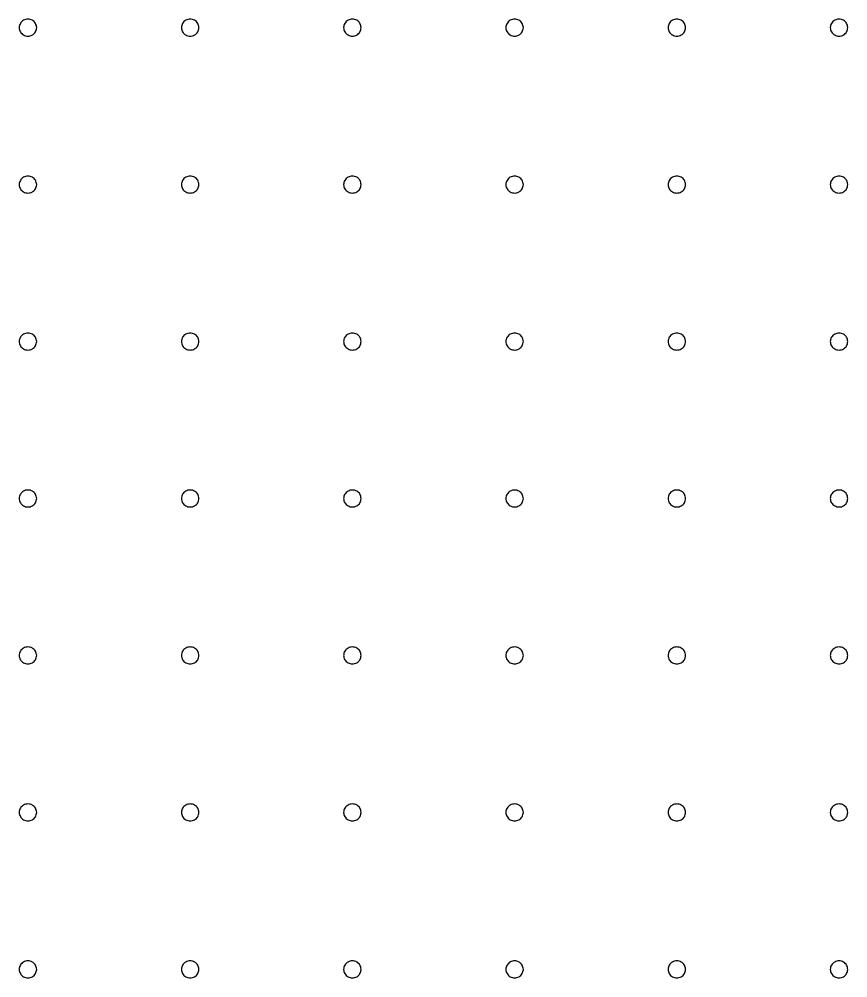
# Model space of a CAD drawing. Extents: x 0 to 210, y 0 to 204.
# Drawn here: x 0.27 to 27.65, y 171.75 to 203.43 of the extents above; entities that cross this region are included whole.
import ezdxf

# ---------------------------------------------------------------- set-up
doc = ezdxf.new("R2010")
doc.units = 0
doc.layers.add('Capa_1', color=7, linetype='CONTINUOUS')

msp = doc.modelspace()

# ---------------------------------------------------------------- linework, layer by layer
at = {"layer": 'Capa_1', "color": 7}
for p, q in [((0.850061, 203.145772), (0.850061, 203.145772)), ((0.850061, 203.145772), (0.850061, 203.145772)), ((6.210611, 203.145772), (6.210611, 203.145772)), ((11.571162, 203.145772), (11.571162, 203.145772)), ((16.931712, 203.145772), (16.931712, 203.145772)), ((22.292263, 203.145772), (22.292263, 203.145772)), ((27.652812, 203.145772), (27.652812, 203.145772)), ((0.850061, 197.958985), (0.850061, 197.958985)), ((6.210611, 197.958985), (6.210611, 197.958985)), ((11.571162, 197.958985), (11.571162, 197.958985)), ((16.931712, 197.958985), (16.931712, 197.958985)), ((22.292263, 197.958985), (22.292263, 197.958985)), ((27.652812, 197.958985), (27.652812, 197.958985)), ((0.850061, 192.772198), (0.850061, 192.772198)), ((6.210611, 192.772198), (6.210611, 192.772198)), ((11.571162, 192.772198), (11.571162, 192.772198)), ((16.931712, 192.772198), (16.931712, 192.772198)), ((22.292263, 192.772198), (22.292263, 192.772198)), ((27.652812, 192.772198), (27.652812, 192.772198)), ((0.850061, 187.585411), (0.850061, 187.585411)), ((6.210611, 187.585411), (6.210611, 187.585411)), ((11.571162, 187.585411), (11.571162, 187.585411)), ((16.931712, 187.585411), (16.931712, 187.585411)), ((22.292263, 187.585411), (22.292263, 187.585411)), ((27.652812, 187.585411), (27.652812, 187.585411)), ((0.850061, 182.398624), (0.850061, 182.398624)), ((6.210611, 182.398624), (6.210611, 182.398624)), ((11.571162, 182.398624), (11.571162, 182.398624)), ((16.931712, 182.398624), (16.931712, 182.398624)), ((22.292263, 182.398624), (22.292263, 182.398624)), ((27.652812, 182.398624), (27.652812, 182.398624)), ((0.850061, 177.211838), (0.850061, 177.211838)), ((6.210611, 177.211838), (6.210611, 177.211838)), ((11.571162, 177.211838), (11.571162, 177.211838)), ((16.931712, 177.211838), (16.931712, 177.211838)), ((22.292263, 177.211838), (22.292263, 177.211838)), ((27.652812, 177.211838), (27.652812, 177.211838)), ((0.850061, 172.025051), (0.850061, 172.025051)), ((6.210611, 172.025051), (6.210611, 172.025051)), ((11.571162, 172.025051), (11.571162, 172.025051)), ((16.931712, 172.025051), (16.931712, 172.025051)), ((22.292263, 172.025051), (22.292263, 172.025051)), ((27.652812, 172.025051), (27.652812, 172.025051))]:
    msp.add_line(p, q, dxfattribs=at)
for points, knots in [([(0.850061, 203.145772), (0.841995, 203.096338), (0.825989, 202.99824), (0.710354, 202.891787), (0.586041, 202.859508), (0.485422, 202.872438), (0.414977, 202.900581), (0.354378, 202.945441), (0.307824, 203.004047), (0.278507, 203.072369), (0.268467, 203.145772), (0.278507, 203.219174), (0.307824, 203.287496), (0.354381, 203.346101), (0.414972, 203.39096), (0.485448, 203.419103), (0.585908, 203.432033), (0.711405, 203.399754), (0.822304, 203.293302), (0.864048, 203.145771), (0.822305, 202.99824), (0.711406, 202.891787), (0.585908, 202.859508), (0.485447, 202.872438), (0.414971, 202.900581), (0.35438, 202.945441), (0.307824, 203.004047), (0.278507, 203.072369), (0.268467, 203.145772), (0.278507, 203.219174), (0.307825, 203.287496), (0.354379, 203.346101), (0.414978, 203.39096), (0.485423, 203.419103), (0.586041, 203.432033), (0.710353, 203.399754), (0.825988, 203.293302), (0.841995, 203.195205), (0.850061, 203.145772)], [0, 0, 0, 0, 0.146605, 0.290931, 0.441768, 0.517413, 0.592123, 0.666911, 0.741063, 0.814052, 0.887328, 0.960604, 1.033593, 1.107744, 1.182532, 1.257241, 1.332887, 1.483723, 1.628047, 1.774652, 1.921258, 2.065583, 2.21642, 2.292066, 2.366775, 2.441563, 2.515715, 2.588704, 2.66198, 2.735256, 2.808245, 2.882396, 2.957184, 3.031893, 3.107539, 3.258375, 3.402699, 3.549304, 3.549304, 3.549304, 3.549304]), ([(6.210611, 203.145772), (6.202545, 203.096338), (6.186539, 202.99824), (6.070905, 202.891787), (5.946592, 202.859508), (5.845973, 202.872438), (5.775528, 202.900581), (5.714929, 202.945441), (5.668374, 203.004047), (5.639057, 203.072369), (5.629018, 203.145772), (5.639057, 203.219174), (5.668375, 203.287496), (5.71493, 203.346101), (5.775528, 203.39096), (5.845973, 203.419103), (5.946592, 203.432033), (6.070904, 203.399754), (6.186538, 203.293302), (6.202545, 203.195205), (6.210611, 203.145772)], [0, 0, 0, 0, 0.146605, 0.290931, 0.441768, 0.517413, 0.592123, 0.666911, 0.741063, 0.814052, 0.887328, 0.960604, 1.033593, 1.107744, 1.182532, 1.257241, 1.332887, 1.483723, 1.628047, 1.774652, 1.774652, 1.774652, 1.774652]), ([(11.571162, 203.145772), (11.563096, 203.096338), (11.54709, 202.99824), (11.431455, 202.891787), (11.307142, 202.859508), (11.206523, 202.872438), (11.136078, 202.900581), (11.075479, 202.945441), (11.028925, 203.004047), (10.999607, 203.072369), (10.989568, 203.145772), (10.999608, 203.219174), (11.028926, 203.287496), (11.07548, 203.346101), (11.136079, 203.39096), (11.206524, 203.419103), (11.307142, 203.432033), (11.431454, 203.399754), (11.547088, 203.293302), (11.563095, 203.195205), (11.571162, 203.145772)], [0, 0, 0, 0, 0.146605, 0.290931, 0.441768, 0.517413, 0.592123, 0.666911, 0.741063, 0.814052, 0.887328, 0.960604, 1.033593, 1.107744, 1.182532, 1.257241, 1.332887, 1.483723, 1.628047, 1.774652, 1.774652, 1.774652, 1.774652]), ([(16.931712, 203.145772), (16.923646, 203.096338), (16.90764, 202.99824), (16.792005, 202.891787), (16.667693, 202.859508), (16.567073, 202.872438), (16.496629, 202.900581), (16.43603, 202.945441), (16.389475, 203.004047), (16.360158, 203.072369), (16.350118, 203.145772), (16.360158, 203.219174), (16.389476, 203.287496), (16.436031, 203.346101), (16.496629, 203.39096), (16.567074, 203.419103), (16.667692, 203.432033), (16.792005, 203.399754), (16.907639, 203.293302), (16.923646, 203.195205), (16.931712, 203.145772)], [0, 0, 0, 0, 0.146605, 0.290931, 0.441768, 0.517413, 0.592123, 0.666911, 0.741063, 0.814052, 0.887328, 0.960604, 1.033593, 1.107744, 1.182532, 1.257241, 1.332887, 1.483723, 1.628047, 1.774652, 1.774652, 1.774652, 1.774652]), ([(22.292263, 203.145772), (22.284197, 203.096338), (22.26819, 202.99824), (22.152556, 202.891787), (22.028243, 202.859508), (21.927624, 202.872438), (21.857179, 202.900581), (21.79658, 202.945441), (21.750026, 203.004047), (21.720708, 203.072369), (21.710669, 203.145772), (21.720709, 203.219174), (21.750027, 203.287496), (21.796581, 203.346101), (21.85718, 203.39096), (21.927624, 203.419103), (22.028243, 203.432033), (22.152555, 203.399754), (22.268189, 203.293302), (22.284196, 203.195205), (22.292263, 203.145772)], [0, 0, 0, 0, 0.146605, 0.290931, 0.441768, 0.517413, 0.592123, 0.666911, 0.741063, 0.814052, 0.887328, 0.960604, 1.033593, 1.107744, 1.182532, 1.257241, 1.332887, 1.483723, 1.628047, 1.774652, 1.774652, 1.774652, 1.774652]), ([(27.652812, 203.145772), (27.644746, 203.096338), (27.62874, 202.99824), (27.513106, 202.891787), (27.388793, 202.859508), (27.288174, 202.872438), (27.217729, 202.900581), (27.15713, 202.945441), (27.110576, 203.004047), (27.081258, 203.072369), (27.071219, 203.145772), (27.081259, 203.219174), (27.110576, 203.287496), (27.157131, 203.346101), (27.21773, 203.39096), (27.288174, 203.419103), (27.388793, 203.432033), (27.513105, 203.399754), (27.628739, 203.293302), (27.644746, 203.195205), (27.652812, 203.145772)], [0, 0, 0, 0, 0.146605, 0.290931, 0.441768, 0.517413, 0.592123, 0.666911, 0.741063, 0.814052, 0.887328, 0.960604, 1.033593, 1.107744, 1.182532, 1.257241, 1.332887, 1.483723, 1.628047, 1.774652, 1.774652, 1.774652, 1.774652]), ([(0.850061, 197.958985), (0.841995, 197.909551), (0.825989, 197.811453), (0.710354, 197.705), (0.586041, 197.672721), (0.485422, 197.685651), (0.414977, 197.713795), (0.354378, 197.758654), (0.307824, 197.81726), (0.278507, 197.885582), (0.268467, 197.958985), (0.278507, 198.032387), (0.307825, 198.100709), (0.354379, 198.159314), (0.414978, 198.204173), (0.485423, 198.232316), (0.586041, 198.245246), (0.710353, 198.212967), (0.825988, 198.106515), (0.841995, 198.008418), (0.850061, 197.958985)], [0, 0, 0, 0, 0.146605, 0.290931, 0.441768, 0.517413, 0.592123, 0.666911, 0.741063, 0.814052, 0.887328, 0.960604, 1.033593, 1.107744, 1.182532, 1.257241, 1.332887, 1.483723, 1.628047, 1.774652, 1.774652, 1.774652, 1.774652]), ([(6.210611, 197.958985), (6.202545, 197.909551), (6.186539, 197.811453), (6.070905, 197.705), (5.946592, 197.672721), (5.845973, 197.685651), (5.775528, 197.713795), (5.714929, 197.758654), (5.668374, 197.81726), (5.639057, 197.885582), (5.629018, 197.958985), (5.639057, 198.032387), (5.668375, 198.100709), (5.71493, 198.159314), (5.775528, 198.204173), (5.845973, 198.232316), (5.946592, 198.245246), (6.070904, 198.212967), (6.186538, 198.106515), (6.202545, 198.008418), (6.210611, 197.958985)], [0, 0, 0, 0, 0.146605, 0.290931, 0.441768, 0.517413, 0.592123, 0.666911, 0.741063, 0.814052, 0.887328, 0.960604, 1.033593, 1.107744, 1.182532, 1.257241, 1.332887, 1.483723, 1.628047, 1.774652, 1.774652, 1.774652, 1.774652]), ([(11.571162, 197.958985), (11.563096, 197.909551), (11.54709, 197.811453), (11.431455, 197.705), (11.307142, 197.672721), (11.206523, 197.685651), (11.136078, 197.713795), (11.075479, 197.758654), (11.028925, 197.81726), (10.999607, 197.885582), (10.989568, 197.958985), (10.999608, 198.032387), (11.028926, 198.100709), (11.07548, 198.159314), (11.136079, 198.204173), (11.206524, 198.232316), (11.307142, 198.245246), (11.431454, 198.212967), (11.547088, 198.106515), (11.563095, 198.008418), (11.571162, 197.958985)], [0, 0, 0, 0, 0.146605, 0.290931, 0.441768, 0.517413, 0.592123, 0.666911, 0.741063, 0.814052, 0.887328, 0.960604, 1.033593, 1.107744, 1.182532, 1.257241, 1.332887, 1.483723, 1.628047, 1.774652, 1.774652, 1.774652, 1.774652]), ([(16.931712, 197.958985), (16.923646, 197.909551), (16.90764, 197.811453), (16.792005, 197.705), (16.667693, 197.672721), (16.567073, 197.685651), (16.496629, 197.713795), (16.43603, 197.758654), (16.389475, 197.81726), (16.360158, 197.885582), (16.350118, 197.958985), (16.360158, 198.032387), (16.389476, 198.100709), (16.436031, 198.159314), (16.496629, 198.204173), (16.567074, 198.232316), (16.667692, 198.245246), (16.792005, 198.212967), (16.907639, 198.106515), (16.923646, 198.008418), (16.931712, 197.958985)], [0, 0, 0, 0, 0.146605, 0.290931, 0.441768, 0.517413, 0.592123, 0.666911, 0.741063, 0.814052, 0.887328, 0.960604, 1.033593, 1.107744, 1.182532, 1.257241, 1.332887, 1.483723, 1.628047, 1.774652, 1.774652, 1.774652, 1.774652]), ([(22.292263, 197.958985), (22.284197, 197.909551), (22.26819, 197.811453), (22.152556, 197.705), (22.028243, 197.672721), (21.927624, 197.685651), (21.857179, 197.713795), (21.79658, 197.758654), (21.750026, 197.81726), (21.720708, 197.885582), (21.710669, 197.958985), (21.720709, 198.032387), (21.750027, 198.100709), (21.796581, 198.159314), (21.85718, 198.204173), (21.927624, 198.232316), (22.028243, 198.245246), (22.152555, 198.212967), (22.268189, 198.106515), (22.284196, 198.008418), (22.292263, 197.958985)], [0, 0, 0, 0, 0.146605, 0.290931, 0.441768, 0.517413, 0.592123, 0.666911, 0.741063, 0.814052, 0.887328, 0.960604, 1.033593, 1.107744, 1.182532, 1.257241, 1.332887, 1.483723, 1.628047, 1.774652, 1.774652, 1.774652, 1.774652]), ([(27.652812, 197.958985), (27.644746, 197.909551), (27.62874, 197.811453), (27.513106, 197.705), (27.388793, 197.672721), (27.288174, 197.685651), (27.217729, 197.713795), (27.15713, 197.758654), (27.110576, 197.81726), (27.081258, 197.885582), (27.071219, 197.958985), (27.081259, 198.032387), (27.110576, 198.100709), (27.157131, 198.159314), (27.21773, 198.204173), (27.288174, 198.232316), (27.388793, 198.245246), (27.513105, 198.212967), (27.628739, 198.106515), (27.644746, 198.008418), (27.652812, 197.958985)], [0, 0, 0, 0, 0.146605, 0.290931, 0.441768, 0.517413, 0.592123, 0.666911, 0.741063, 0.814052, 0.887328, 0.960604, 1.033593, 1.107744, 1.182532, 1.257241, 1.332887, 1.483723, 1.628047, 1.774652, 1.774652, 1.774652, 1.774652]), ([(0.850061, 192.772198), (0.841995, 192.722764), (0.825989, 192.624666), (0.710354, 192.518213), (0.586041, 192.485934), (0.485422, 192.498864), (0.414977, 192.527007), (0.354378, 192.571867), (0.307824, 192.630473), (0.278507, 192.698795), (0.268467, 192.772198), (0.278507, 192.8456), (0.307825, 192.913922), (0.354379, 192.972527), (0.414978, 193.017386), (0.485423, 193.045529), (0.586041, 193.058459), (0.710353, 193.02618), (0.825988, 192.919728), (0.841995, 192.821631), (0.850061, 192.772198)], [0, 0, 0, 0, 0.146605, 0.290931, 0.441768, 0.517413, 0.592123, 0.666911, 0.741063, 0.814052, 0.887328, 0.960604, 1.033593, 1.107744, 1.182532, 1.257241, 1.332887, 1.483723, 1.628047, 1.774652, 1.774652, 1.774652, 1.774652]), ([(6.210611, 192.772198), (6.202545, 192.722764), (6.186539, 192.624666), (6.070905, 192.518213), (5.946592, 192.485934), (5.845973, 192.498864), (5.775528, 192.527007), (5.714929, 192.571867), (5.668374, 192.630473), (5.639057, 192.698795), (5.629018, 192.772198), (5.639057, 192.8456), (5.668375, 192.913922), (5.71493, 192.972527), (5.775528, 193.017386), (5.845973, 193.045529), (5.946592, 193.058459), (6.070904, 193.02618), (6.186538, 192.919728), (6.202545, 192.821631), (6.210611, 192.772198)], [0, 0, 0, 0, 0.146605, 0.290931, 0.441768, 0.517413, 0.592123, 0.666911, 0.741063, 0.814052, 0.887328, 0.960604, 1.033593, 1.107744, 1.182532, 1.257241, 1.332887, 1.483723, 1.628047, 1.774652, 1.774652, 1.774652, 1.774652]), ([(11.571162, 192.772198), (11.563096, 192.722764), (11.54709, 192.624666), (11.431455, 192.518213), (11.307142, 192.485934), (11.206523, 192.498864), (11.136078, 192.527007), (11.075479, 192.571867), (11.028925, 192.630473), (10.999607, 192.698795), (10.989568, 192.772198), (10.999608, 192.8456), (11.028926, 192.913922), (11.07548, 192.972527), (11.136079, 193.017386), (11.206524, 193.045529), (11.307142, 193.058459), (11.431454, 193.02618), (11.547088, 192.919728), (11.563095, 192.821631), (11.571162, 192.772198)], [0, 0, 0, 0, 0.146605, 0.290931, 0.441768, 0.517413, 0.592123, 0.666911, 0.741063, 0.814052, 0.887328, 0.960604, 1.033593, 1.107744, 1.182532, 1.257241, 1.332887, 1.483723, 1.628047, 1.774652, 1.774652, 1.774652, 1.774652]), ([(16.931712, 192.772198), (16.923646, 192.722764), (16.90764, 192.624666), (16.792005, 192.518213), (16.667693, 192.485934), (16.567073, 192.498864), (16.496629, 192.527007), (16.43603, 192.571867), (16.389475, 192.630473), (16.360158, 192.698795), (16.350118, 192.772198), (16.360158, 192.8456), (16.389476, 192.913922), (16.436031, 192.972527), (16.496629, 193.017386), (16.567074, 193.045529), (16.667692, 193.058459), (16.792005, 193.02618), (16.907639, 192.919728), (16.923646, 192.821631), (16.931712, 192.772198)], [0, 0, 0, 0, 0.146605, 0.290931, 0.441768, 0.517413, 0.592123, 0.666911, 0.741063, 0.814052, 0.887328, 0.960604, 1.033593, 1.107744, 1.182532, 1.257241, 1.332887, 1.483723, 1.628047, 1.774652, 1.774652, 1.774652, 1.774652]), ([(22.292263, 192.772198), (22.284197, 192.722764), (22.26819, 192.624666), (22.152556, 192.518213), (22.028243, 192.485934), (21.927624, 192.498864), (21.857179, 192.527007), (21.79658, 192.571867), (21.750026, 192.630473), (21.720708, 192.698795), (21.710669, 192.772198), (21.720709, 192.8456), (21.750027, 192.913922), (21.796581, 192.972527), (21.85718, 193.017386), (21.927624, 193.045529), (22.028243, 193.058459), (22.152555, 193.02618), (22.268189, 192.919728), (22.284196, 192.821631), (22.292263, 192.772198)], [0, 0, 0, 0, 0.146605, 0.290931, 0.441768, 0.517413, 0.592123, 0.666911, 0.741063, 0.814052, 0.887328, 0.960604, 1.033593, 1.107744, 1.182532, 1.257241, 1.332887, 1.483723, 1.628047, 1.774652, 1.774652, 1.774652, 1.774652]), ([(27.652812, 192.772198), (27.644746, 192.722764), (27.62874, 192.624666), (27.513106, 192.518213), (27.388793, 192.485934), (27.288174, 192.498864), (27.217729, 192.527007), (27.15713, 192.571867), (27.110576, 192.630473), (27.081258, 192.698795), (27.071219, 192.772198), (27.081259, 192.8456), (27.110576, 192.913922), (27.157131, 192.972527), (27.21773, 193.017386), (27.288174, 193.045529), (27.388793, 193.058459), (27.513105, 193.02618), (27.628739, 192.919728), (27.644746, 192.821631), (27.652812, 192.772198)], [0, 0, 0, 0, 0.146605, 0.290931, 0.441768, 0.517413, 0.592123, 0.666911, 0.741063, 0.814052, 0.887328, 0.960604, 1.033593, 1.107744, 1.182532, 1.257241, 1.332887, 1.483723, 1.628047, 1.774652, 1.774652, 1.774652, 1.774652]), ([(0.850061, 187.585411), (0.841995, 187.535978), (0.825989, 187.43788), (0.710354, 187.331427), (0.586041, 187.299147), (0.485422, 187.312077), (0.414977, 187.340221), (0.354378, 187.385081), (0.307824, 187.443686), (0.278507, 187.512008), (0.268467, 187.585411), (0.278507, 187.658813), (0.307825, 187.727135), (0.354379, 187.78574), (0.414978, 187.830599), (0.485423, 187.858742), (0.586041, 187.871673), (0.710353, 187.839393), (0.825988, 187.732941), (0.841995, 187.634844), (0.850061, 187.585411)], [0, 0, 0, 0, 0.146605, 0.290931, 0.441768, 0.517413, 0.592123, 0.666911, 0.741063, 0.814052, 0.887328, 0.960604, 1.033593, 1.107744, 1.182532, 1.257241, 1.332887, 1.483723, 1.628047, 1.774652, 1.774652, 1.774652, 1.774652]), ([(6.210611, 187.585411), (6.202545, 187.535978), (6.186539, 187.43788), (6.070905, 187.331427), (5.946592, 187.299147), (5.845973, 187.312077), (5.775528, 187.340221), (5.714929, 187.385081), (5.668374, 187.443686), (5.639057, 187.512008), (5.629018, 187.585411), (5.639057, 187.658813), (5.668375, 187.727135), (5.71493, 187.78574), (5.775528, 187.830599), (5.845973, 187.858742), (5.946592, 187.871673), (6.070904, 187.839393), (6.186538, 187.732941), (6.202545, 187.634844), (6.210611, 187.585411)], [0, 0, 0, 0, 0.146605, 0.290931, 0.441768, 0.517413, 0.592123, 0.666911, 0.741063, 0.814052, 0.887328, 0.960604, 1.033593, 1.107744, 1.182532, 1.257241, 1.332887, 1.483723, 1.628047, 1.774652, 1.774652, 1.774652, 1.774652]), ([(11.571162, 187.585411), (11.563096, 187.535978), (11.54709, 187.43788), (11.431455, 187.331427), (11.307142, 187.299147), (11.206523, 187.312077), (11.136078, 187.340221), (11.075479, 187.385081), (11.028925, 187.443686), (10.999607, 187.512008), (10.989568, 187.585411), (10.999608, 187.658813), (11.028926, 187.727135), (11.07548, 187.78574), (11.136079, 187.830599), (11.206524, 187.858742), (11.307142, 187.871673), (11.431454, 187.839393), (11.547088, 187.732941), (11.563095, 187.634844), (11.571162, 187.585411)], [0, 0, 0, 0, 0.146605, 0.290931, 0.441768, 0.517413, 0.592123, 0.666911, 0.741063, 0.814052, 0.887328, 0.960604, 1.033593, 1.107744, 1.182532, 1.257241, 1.332887, 1.483723, 1.628047, 1.774652, 1.774652, 1.774652, 1.774652]), ([(16.931712, 187.585411), (16.923646, 187.535978), (16.90764, 187.43788), (16.792005, 187.331427), (16.667693, 187.299147), (16.567073, 187.312077), (16.496629, 187.340221), (16.43603, 187.385081), (16.389475, 187.443686), (16.360158, 187.512008), (16.350118, 187.585411), (16.360158, 187.658813), (16.389476, 187.727135), (16.436031, 187.78574), (16.496629, 187.830599), (16.567074, 187.858742), (16.667692, 187.871673), (16.792005, 187.839393), (16.907639, 187.732941), (16.923646, 187.634844), (16.931712, 187.585411)], [0, 0, 0, 0, 0.146605, 0.290931, 0.441768, 0.517413, 0.592123, 0.666911, 0.741063, 0.814052, 0.887328, 0.960604, 1.033593, 1.107744, 1.182532, 1.257241, 1.332887, 1.483723, 1.628047, 1.774652, 1.774652, 1.774652, 1.774652]), ([(22.292263, 187.585411), (22.284197, 187.535978), (22.26819, 187.43788), (22.152556, 187.331427), (22.028243, 187.299147), (21.927624, 187.312077), (21.857179, 187.340221), (21.79658, 187.385081), (21.750026, 187.443686), (21.720708, 187.512008), (21.710669, 187.585411), (21.720709, 187.658813), (21.750027, 187.727135), (21.796581, 187.78574), (21.85718, 187.830599), (21.927624, 187.858742), (22.028243, 187.871673), (22.152555, 187.839393), (22.268189, 187.732941), (22.284196, 187.634844), (22.292263, 187.585411)], [0, 0, 0, 0, 0.146605, 0.290931, 0.441768, 0.517413, 0.592123, 0.666911, 0.741063, 0.814052, 0.887328, 0.960604, 1.033593, 1.107744, 1.182532, 1.257241, 1.332887, 1.483723, 1.628047, 1.774652, 1.774652, 1.774652, 1.774652]), ([(27.652812, 187.585411), (27.644746, 187.535978), (27.62874, 187.43788), (27.513106, 187.331427), (27.388793, 187.299147), (27.288174, 187.312077), (27.217729, 187.340221), (27.15713, 187.385081), (27.110576, 187.443686), (27.081258, 187.512008), (27.071219, 187.585411), (27.081259, 187.658813), (27.110576, 187.727135), (27.157131, 187.78574), (27.21773, 187.830599), (27.288174, 187.858742), (27.388793, 187.871673), (27.513105, 187.839393), (27.628739, 187.732941), (27.644746, 187.634844), (27.652812, 187.585411)], [0, 0, 0, 0, 0.146605, 0.290931, 0.441768, 0.517413, 0.592123, 0.666911, 0.741063, 0.814052, 0.887328, 0.960604, 1.033593, 1.107744, 1.182532, 1.257241, 1.332887, 1.483723, 1.628047, 1.774652, 1.774652, 1.774652, 1.774652]), ([(0.850061, 182.398624), (0.841995, 182.349191), (0.825989, 182.251093), (0.710354, 182.144639), (0.586041, 182.11236), (0.485422, 182.12529), (0.414977, 182.153434), (0.354378, 182.198294), (0.307824, 182.256899), (0.278507, 182.325221), (0.268467, 182.398624), (0.278507, 182.472026), (0.307825, 182.540348), (0.354379, 182.598953), (0.414978, 182.643812), (0.485423, 182.671955), (0.586041, 182.684886), (0.710353, 182.652606), (0.825988, 182.546154), (0.841995, 182.448057), (0.850061, 182.398624)], [0, 0, 0, 0, 0.146605, 0.290931, 0.441768, 0.517413, 0.592123, 0.666911, 0.741063, 0.814052, 0.887328, 0.960604, 1.033593, 1.107744, 1.182532, 1.257241, 1.332887, 1.483723, 1.628047, 1.774652, 1.774652, 1.774652, 1.774652]), ([(6.210611, 182.398624), (6.202545, 182.349191), (6.186539, 182.251093), (6.070905, 182.144639), (5.946592, 182.11236), (5.845973, 182.12529), (5.775528, 182.153434), (5.714929, 182.198294), (5.668374, 182.256899), (5.639057, 182.325221), (5.629018, 182.398624), (5.639057, 182.472026), (5.668375, 182.540348), (5.71493, 182.598953), (5.775528, 182.643812), (5.845973, 182.671955), (5.946592, 182.684886), (6.070904, 182.652606), (6.186538, 182.546154), (6.202545, 182.448057), (6.210611, 182.398624)], [0, 0, 0, 0, 0.146605, 0.290931, 0.441768, 0.517413, 0.592123, 0.666911, 0.741063, 0.814052, 0.887328, 0.960604, 1.033593, 1.107744, 1.182532, 1.257241, 1.332887, 1.483723, 1.628047, 1.774652, 1.774652, 1.774652, 1.774652]), ([(11.571162, 182.398624), (11.563096, 182.349191), (11.54709, 182.251093), (11.431455, 182.144639), (11.307142, 182.11236), (11.206523, 182.12529), (11.136078, 182.153434), (11.075479, 182.198294), (11.028925, 182.256899), (10.999607, 182.325221), (10.989568, 182.398624), (10.999608, 182.472026), (11.028926, 182.540348), (11.07548, 182.598953), (11.136079, 182.643812), (11.206524, 182.671955), (11.307142, 182.684886), (11.431454, 182.652606), (11.547088, 182.546154), (11.563095, 182.448057), (11.571162, 182.398624)], [0, 0, 0, 0, 0.146605, 0.290931, 0.441768, 0.517413, 0.592123, 0.666911, 0.741063, 0.814052, 0.887328, 0.960604, 1.033593, 1.107744, 1.182532, 1.257241, 1.332887, 1.483723, 1.628047, 1.774652, 1.774652, 1.774652, 1.774652]), ([(16.931712, 182.398624), (16.923646, 182.349191), (16.90764, 182.251093), (16.792005, 182.144639), (16.667693, 182.11236), (16.567073, 182.12529), (16.496629, 182.153434), (16.43603, 182.198294), (16.389475, 182.256899), (16.360158, 182.325221), (16.350118, 182.398624), (16.360158, 182.472026), (16.389476, 182.540348), (16.436031, 182.598953), (16.496629, 182.643812), (16.567074, 182.671955), (16.667692, 182.684886), (16.792005, 182.652606), (16.907639, 182.546154), (16.923646, 182.448057), (16.931712, 182.398624)], [0, 0, 0, 0, 0.146605, 0.290931, 0.441768, 0.517413, 0.592123, 0.666911, 0.741063, 0.814052, 0.887328, 0.960604, 1.033593, 1.107744, 1.182532, 1.257241, 1.332887, 1.483723, 1.628047, 1.774652, 1.774652, 1.774652, 1.774652]), ([(22.292263, 182.398624), (22.284197, 182.349191), (22.26819, 182.251093), (22.152556, 182.144639), (22.028243, 182.11236), (21.927624, 182.12529), (21.857179, 182.153434), (21.79658, 182.198294), (21.750026, 182.256899), (21.720708, 182.325221), (21.710669, 182.398624), (21.720709, 182.472026), (21.750027, 182.540348), (21.796581, 182.598953), (21.85718, 182.643812), (21.927624, 182.671955), (22.028243, 182.684886), (22.152555, 182.652606), (22.268189, 182.546154), (22.284196, 182.448057), (22.292263, 182.398624)], [0, 0, 0, 0, 0.146605, 0.290931, 0.441768, 0.517413, 0.592123, 0.666911, 0.741063, 0.814052, 0.887328, 0.960604, 1.033593, 1.107744, 1.182532, 1.257241, 1.332887, 1.483723, 1.628047, 1.774652, 1.774652, 1.774652, 1.774652]), ([(27.652812, 182.398624), (27.644746, 182.349191), (27.62874, 182.251093), (27.513106, 182.144639), (27.388793, 182.11236), (27.288174, 182.12529), (27.217729, 182.153434), (27.15713, 182.198294), (27.110576, 182.256899), (27.081258, 182.325221), (27.071219, 182.398624), (27.081259, 182.472026), (27.110576, 182.540348), (27.157131, 182.598953), (27.21773, 182.643812), (27.288174, 182.671955), (27.388793, 182.684886), (27.513105, 182.652606), (27.628739, 182.546154), (27.644746, 182.448057), (27.652812, 182.398624)], [0, 0, 0, 0, 0.146605, 0.290931, 0.441768, 0.517413, 0.592123, 0.666911, 0.741063, 0.814052, 0.887328, 0.960604, 1.033593, 1.107744, 1.182532, 1.257241, 1.332887, 1.483723, 1.628047, 1.774652, 1.774652, 1.774652, 1.774652]), ([(0.850061, 177.211838), (0.841995, 177.162404), (0.825989, 177.064306), (0.710354, 176.957853), (0.586041, 176.925574), (0.485422, 176.938504), (0.414977, 176.966647), (0.354378, 177.011507), (0.307824, 177.070113), (0.278507, 177.138435), (0.268467, 177.211838), (0.278507, 177.28524), (0.307825, 177.353562), (0.354379, 177.412166), (0.414978, 177.457026), (0.485423, 177.485169), (0.586041, 177.498099), (0.710353, 177.46582), (0.825988, 177.359368), (0.841995, 177.261271), (0.850061, 177.211838)], [0, 0, 0, 0, 0.146605, 0.290931, 0.441768, 0.517413, 0.592123, 0.666911, 0.741063, 0.814052, 0.887328, 0.960604, 1.033593, 1.107744, 1.182532, 1.257241, 1.332887, 1.483723, 1.628047, 1.774652, 1.774652, 1.774652, 1.774652]), ([(6.210611, 177.211838), (6.202545, 177.162404), (6.186539, 177.064306), (6.070905, 176.957853), (5.946592, 176.925574), (5.845973, 176.938504), (5.775528, 176.966647), (5.714929, 177.011507), (5.668374, 177.070113), (5.639057, 177.138435), (5.629018, 177.211838), (5.639057, 177.28524), (5.668375, 177.353562), (5.71493, 177.412166), (5.775528, 177.457026), (5.845973, 177.485169), (5.946592, 177.498099), (6.070904, 177.46582), (6.186538, 177.359368), (6.202545, 177.261271), (6.210611, 177.211838)], [0, 0, 0, 0, 0.146605, 0.290931, 0.441768, 0.517413, 0.592123, 0.666911, 0.741063, 0.814052, 0.887328, 0.960604, 1.033593, 1.107744, 1.182532, 1.257241, 1.332887, 1.483723, 1.628047, 1.774652, 1.774652, 1.774652, 1.774652]), ([(11.571162, 177.211838), (11.563096, 177.162404), (11.54709, 177.064306), (11.431455, 176.957853), (11.307142, 176.925574), (11.206523, 176.938504), (11.136078, 176.966647), (11.075479, 177.011507), (11.028925, 177.070113), (10.999607, 177.138435), (10.989568, 177.211838), (10.999608, 177.28524), (11.028926, 177.353562), (11.07548, 177.412166), (11.136079, 177.457026), (11.206524, 177.485169), (11.307142, 177.498099), (11.431454, 177.46582), (11.547088, 177.359368), (11.563095, 177.261271), (11.571162, 177.211838)], [0, 0, 0, 0, 0.146605, 0.290931, 0.441768, 0.517413, 0.592123, 0.666911, 0.741063, 0.814052, 0.887328, 0.960604, 1.033593, 1.107744, 1.182532, 1.257241, 1.332887, 1.483723, 1.628047, 1.774652, 1.774652, 1.774652, 1.774652]), ([(16.931712, 177.211838), (16.923646, 177.162404), (16.90764, 177.064306), (16.792005, 176.957853), (16.667693, 176.925574), (16.567073, 176.938504), (16.496629, 176.966647), (16.43603, 177.011507), (16.389475, 177.070113), (16.360158, 177.138435), (16.350118, 177.211838), (16.360158, 177.28524), (16.389476, 177.353562), (16.436031, 177.412166), (16.496629, 177.457026), (16.567074, 177.485169), (16.667692, 177.498099), (16.792005, 177.46582), (16.907639, 177.359368), (16.923646, 177.261271), (16.931712, 177.211838)], [0, 0, 0, 0, 0.146605, 0.290931, 0.441768, 0.517413, 0.592123, 0.666911, 0.741063, 0.814052, 0.887328, 0.960604, 1.033593, 1.107744, 1.182532, 1.257241, 1.332887, 1.483723, 1.628047, 1.774652, 1.774652, 1.774652, 1.774652]), ([(22.292263, 177.211838), (22.284197, 177.162404), (22.26819, 177.064306), (22.152556, 176.957853), (22.028243, 176.925574), (21.927624, 176.938504), (21.857179, 176.966647), (21.79658, 177.011507), (21.750026, 177.070113), (21.720708, 177.138435), (21.710669, 177.211838), (21.720709, 177.28524), (21.750027, 177.353562), (21.796581, 177.412166), (21.85718, 177.457026), (21.927624, 177.485169), (22.028243, 177.498099), (22.152555, 177.46582), (22.268189, 177.359368), (22.284196, 177.261271), (22.292263, 177.211838)], [0, 0, 0, 0, 0.146605, 0.290931, 0.441768, 0.517413, 0.592123, 0.666911, 0.741063, 0.814052, 0.887328, 0.960604, 1.033593, 1.107744, 1.182532, 1.257241, 1.332887, 1.483723, 1.628047, 1.774652, 1.774652, 1.774652, 1.774652]), ([(27.652812, 177.211838), (27.644746, 177.162404), (27.62874, 177.064306), (27.513106, 176.957853), (27.388793, 176.925574), (27.288174, 176.938504), (27.217729, 176.966647), (27.15713, 177.011507), (27.110576, 177.070113), (27.081258, 177.138435), (27.071219, 177.211838), (27.081259, 177.28524), (27.110576, 177.353562), (27.157131, 177.412166), (27.21773, 177.457026), (27.288174, 177.485169), (27.388793, 177.498099), (27.513105, 177.46582), (27.628739, 177.359368), (27.644746, 177.261271), (27.652812, 177.211838)], [0, 0, 0, 0, 0.146605, 0.290931, 0.441768, 0.517413, 0.592123, 0.666911, 0.741063, 0.814052, 0.887328, 0.960604, 1.033593, 1.107744, 1.182532, 1.257241, 1.332887, 1.483723, 1.628047, 1.774652, 1.774652, 1.774652, 1.774652]), ([(0.850061, 172.025051), (0.841995, 171.975618), (0.825989, 171.87752), (0.710354, 171.771067), (0.586041, 171.738787), (0.485422, 171.751718), (0.414977, 171.779861), (0.354378, 171.824721), (0.307824, 171.883326), (0.278507, 171.951649), (0.268467, 172.025051), (0.278507, 172.098453), (0.307825, 172.166775), (0.354379, 172.22538), (0.414978, 172.27024), (0.485423, 172.298382), (0.586041, 172.311313), (0.710353, 172.279034), (0.825988, 172.172582), (0.841995, 172.074484), (0.850061, 172.025051)], [0, 0, 0, 0, 0.146605, 0.290931, 0.441768, 0.517413, 0.592123, 0.666911, 0.741063, 0.814052, 0.887328, 0.960604, 1.033593, 1.107744, 1.182532, 1.257241, 1.332887, 1.483723, 1.628047, 1.774652, 1.774652, 1.774652, 1.774652]), ([(6.210611, 172.025051), (6.202545, 171.975618), (6.186539, 171.87752), (6.070905, 171.771067), (5.946592, 171.738787), (5.845973, 171.751718), (5.775528, 171.779861), (5.714929, 171.824721), (5.668374, 171.883326), (5.639057, 171.951649), (5.629018, 172.025051), (5.639057, 172.098453), (5.668375, 172.166775), (5.71493, 172.22538), (5.775528, 172.27024), (5.845973, 172.298382), (5.946592, 172.311313), (6.070904, 172.279034), (6.186538, 172.172582), (6.202545, 172.074484), (6.210611, 172.025051)], [0, 0, 0, 0, 0.146605, 0.290931, 0.441768, 0.517413, 0.592123, 0.666911, 0.741063, 0.814052, 0.887328, 0.960604, 1.033593, 1.107744, 1.182532, 1.257241, 1.332887, 1.483723, 1.628047, 1.774652, 1.774652, 1.774652, 1.774652]), ([(11.571162, 172.025051), (11.563096, 171.975618), (11.54709, 171.87752), (11.431455, 171.771067), (11.307142, 171.738787), (11.206523, 171.751718), (11.136078, 171.779861), (11.075479, 171.824721), (11.028925, 171.883326), (10.999607, 171.951649), (10.989568, 172.025051), (10.999608, 172.098453), (11.028926, 172.166775), (11.07548, 172.22538), (11.136079, 172.27024), (11.206524, 172.298382), (11.307142, 172.311313), (11.431454, 172.279034), (11.547088, 172.172582), (11.563095, 172.074484), (11.571162, 172.025051)], [0, 0, 0, 0, 0.146605, 0.290931, 0.441768, 0.517413, 0.592123, 0.666911, 0.741063, 0.814052, 0.887328, 0.960604, 1.033593, 1.107744, 1.182532, 1.257241, 1.332887, 1.483723, 1.628047, 1.774652, 1.774652, 1.774652, 1.774652]), ([(16.931712, 172.025051), (16.923646, 171.975618), (16.90764, 171.87752), (16.792005, 171.771067), (16.667693, 171.738787), (16.567073, 171.751718), (16.496629, 171.779861), (16.43603, 171.824721), (16.389475, 171.883326), (16.360158, 171.951649), (16.350118, 172.025051), (16.360158, 172.098453), (16.389476, 172.166775), (16.436031, 172.22538), (16.496629, 172.27024), (16.567074, 172.298382), (16.667692, 172.311313), (16.792005, 172.279034), (16.907639, 172.172582), (16.923646, 172.074484), (16.931712, 172.025051)], [0, 0, 0, 0, 0.146605, 0.290931, 0.441768, 0.517413, 0.592123, 0.666911, 0.741063, 0.814052, 0.887328, 0.960604, 1.033593, 1.107744, 1.182532, 1.257241, 1.332887, 1.483723, 1.628047, 1.774652, 1.774652, 1.774652, 1.774652]), ([(22.292263, 172.025051), (22.284197, 171.975618), (22.26819, 171.87752), (22.152556, 171.771067), (22.028243, 171.738787), (21.927624, 171.751718), (21.857179, 171.779861), (21.79658, 171.824721), (21.750026, 171.883326), (21.720708, 171.951649), (21.710669, 172.025051), (21.720709, 172.098453), (21.750027, 172.166775), (21.796581, 172.22538), (21.85718, 172.27024), (21.927624, 172.298382), (22.028243, 172.311313), (22.152555, 172.279034), (22.268189, 172.172582), (22.284196, 172.074484), (22.292263, 172.025051)], [0, 0, 0, 0, 0.146605, 0.290931, 0.441768, 0.517413, 0.592123, 0.666911, 0.741063, 0.814052, 0.887328, 0.960604, 1.033593, 1.107744, 1.182532, 1.257241, 1.332887, 1.483723, 1.628047, 1.774652, 1.774652, 1.774652, 1.774652]), ([(27.652812, 172.025051), (27.644746, 171.975618), (27.62874, 171.87752), (27.513106, 171.771067), (27.388793, 171.738787), (27.288174, 171.751718), (27.217729, 171.779861), (27.15713, 171.824721), (27.110576, 171.883326), (27.081258, 171.951649), (27.071219, 172.025051), (27.081259, 172.098453), (27.110576, 172.166775), (27.157131, 172.22538), (27.21773, 172.27024), (27.288174, 172.298382), (27.388793, 172.311313), (27.513105, 172.279034), (27.628739, 172.172582), (27.644746, 172.074484), (27.652812, 172.025051)], [0, 0, 0, 0, 0.146605, 0.290931, 0.441768, 0.517413, 0.592123, 0.666911, 0.741063, 0.814052, 0.887328, 0.960604, 1.033593, 1.107744, 1.182532, 1.257241, 1.332887, 1.483723, 1.628047, 1.774652, 1.774652, 1.774652, 1.774652])]:
    msp.add_open_spline(points, degree=3, knots=knots, dxfattribs=at)

doc.saveas('drawing.dxf')
